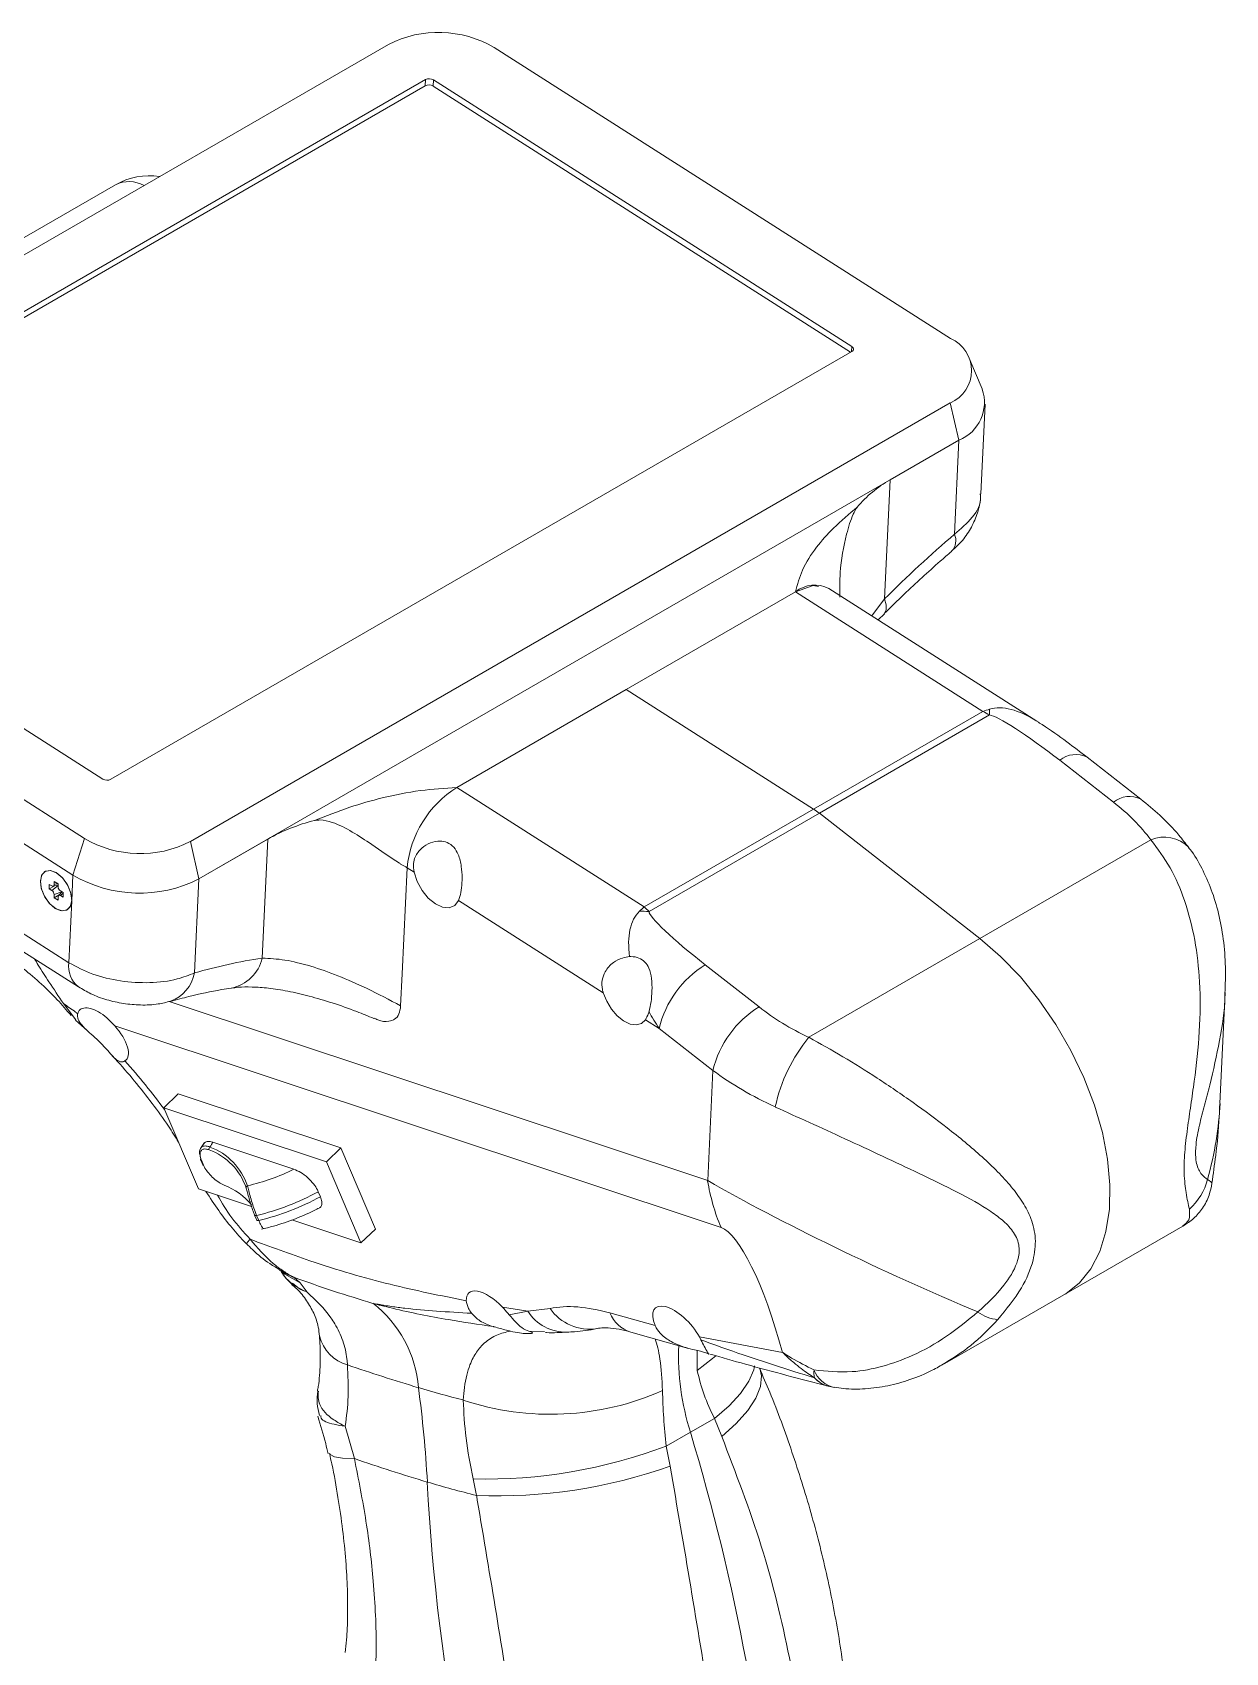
# Model space of a CAD drawing. Header units: millimetres. Extents: x 19 to 674, y 27 to 673.
# Drawn here: x 554.7 to 661.8, y 129 to 274.4 of the extents above; entities that cross this region are included whole.
import ezdxf

# ---------------------------------------------------------------- set-up
doc = ezdxf.new("R2010")
doc.units = ezdxf.units.MM

msp = doc.modelspace()

# ---------------------------------------------------------------- linework, layer by layer
at = {"color": 7, "linetype": 'Continuous', "lineweight": 15}
for p, q in [((586.64, 273.35), (518.4, 233.96)), ((637.1, 246.94), (596.14, 273.06)), ((589.98, 270.19), (523.44, 231.78)), ((523.53, 231.29), (589.95, 269.63)), ((589.95, 269.63), (589.98, 270.19)), ((590.68, 270.17), (590.66, 269.61)), ((590.66, 269.61), (628.13, 245.71)), ((628.25, 246.21), (590.68, 270.17)), ((547.56, 252.33), (562.15, 260.75)), ((561.71, 207.37), (628.25, 245.78)), ((639.95, 242.41), (638.85, 245.03)), ((568.86, 201.78), (637.09, 241.17)), ((637.09, 241.17), (637.86, 237.81)), ((639.83, 233.01), (640.21, 241.04)), ((569.63, 198.42), (637.86, 237.81)), ((631.68, 234.24), (637.86, 237.81)), ((637.86, 237.81), (637.47, 229.37)), ((631.68, 234.24), (631.18, 223.56)), ((523.44, 231.35), (561, 207.39)), ((518.4, 228.18), (559.35, 202.06)), ((517.37, 224.88), (558.32, 198.76)), ((607.98, 215.42), (623.19, 224.19)), ((640.02, 213.46), (623.19, 224.19)), ((644.85, 212.58), (626.19, 224.49)), ((630.61, 221.67), (631.19, 222.23)), ((592.78, 206.64), (607.98, 215.42)), ((624.81, 204.68), (607.98, 215.42)), ((517.85, 214.85), (558.8, 188.72)), ((624.81, 204.68), (640.02, 213.46)), ((640.62, 213.14), (625.33, 204.32)), ((651.74, 205.3), (646.91, 209.07)), ((654.2, 205.57), (649.37, 209.35)), ((609.61, 195.9), (592.78, 206.64)), ((535.22, 205.4), (557.96, 190.9)), ((624.81, 204.68), (609.61, 195.9)), ((610.04, 195.49), (625.33, 204.32)), ((639.74, 193.06), (625.33, 204.32)), ((559.35, 202.06), (558.32, 198.76)), ((568.86, 201.78), (569.63, 198.42)), ((569.63, 198.42), (575.82, 201.99)), ((575.82, 201.99), (575.32, 191.31)), ((639.74, 193.06), (655.09, 201.92)), ((588.32, 199.43), (587.87, 189.9)), ((588.32, 199.43), (588.94, 199.03)), ((556.41, 197.79), (556.17, 197.93)), ((556.17, 197.93), (556.17, 197.52)), ((556.54, 197.76), (556.98, 197.88)), ((556.98, 197.99), (556.63, 198.19)), ((556.63, 198.19), (556.63, 197.91)), ((556.98, 197.7), (556.98, 197.99)), ((558.32, 198.76), (558.22, 196.46)), ((569.63, 198.42), (569.23, 189.98)), ((556.62, 197.78), (556.17, 197.52)), ((556.17, 197.52), (556.41, 197.38)), ((556.63, 197.01), (556.63, 196.73)), ((557.08, 196.99), (556.63, 196.73)), ((556.63, 196.73), (556.98, 196.52)), ((556.98, 196.52), (556.98, 196.81)), ((557.34, 197.25), (557.02, 196.93)), ((557.44, 197.19), (557.19, 197.34)), ((557.19, 196.93), (557.44, 196.79)), ((557.44, 196.79), (557.44, 197.19)), ((558.22, 196.46), (557.96, 190.9)), ((592.93, 196.48), (605.93, 188.19)), ((639.74, 193.06), (624.39, 184.2)), ((619.92, 186.93), (615.09, 190.7)), ((587.87, 189.9), (587.74, 187.02)), ((661.3, 178.26), (661.77, 188.21)), ((557.46, 187.24), (558.57, 185.76)), ((558.68, 186.37), (558.75, 186.35)), ((558.56, 185.75), (559.61, 184.77)), ((562.07, 185.24), (616.51, 167.13)), ((609.71, 185.78), (610.94, 185)), ((610.94, 185), (615.77, 181.22)), ((615.31, 171.33), (615.77, 181.22)), ((566.47, 177.88), (567.76, 179.12)), ((582.36, 174.27), (567.76, 179.12)), ((581.07, 173.03), (566.47, 177.88)), ((566.47, 177.88), (569.58, 170.59)), ((570.13, 174.75), (569.77, 174.22)), ((570.89, 174.77), (578.16, 172.35)), ((569.78, 173.22), (569.98, 172.76)), ((569.85, 173.17), (570.04, 172.72)), ((581.07, 173.03), (582.36, 174.27)), ((585.47, 166.97), (582.36, 174.27)), ((584.17, 165.74), (581.07, 173.03)), ((569.58, 170.59), (574.35, 169)), ((580.54, 169.88), (580.34, 170.33)), ((574.63, 168.24), (574.82, 167.79)), ((574.81, 168.19), (575, 167.74)), ((577.97, 167.8), (584.17, 165.74)), ((584.17, 165.74), (585.47, 166.97)), ((647.29, 161.07), (657.98, 167.25)), ((578.72, 162.16), (578.14, 162.65)), ((579.34, 161.33), (578.72, 162.16)), ((636.59, 154.9), (647.29, 161.07)), ((599.16, 159.62), (596.87, 159.98)), ((599.16, 159.62), (597.49, 159.28)), ((601.16, 159.86), (599.16, 159.62)), ((610.59, 158.31), (606.52, 159.46)), ((608.4, 157.73), (613.57, 156.27)), ((622.02, 155.91), (614.56, 157.3)), ((614.7, 157.04), (614.56, 157.3)), ((624.9, 153.62), (624.89, 153.62)), ((626.13, 152.88), (626.14, 152.87)), ((613.75, 148.74), (615.91, 149.98)), ((616.57, 148.37), (615.91, 149.98)), ((583.59, 146.38), (582.77, 149.27)), ((613.75, 148.74), (611.59, 147.49)), ((611.93, 145.69), (611.59, 147.49)), ((594.24, 144.54), (594.55, 143.06))]:
    msp.add_line(p, q, dxfattribs=at)
at = {"color": 8, "linetype": 'Continuous', "lineweight": 15}
for p, q in [((628.23, 245.77), (628.25, 246.21)), ((630.04, 222.03), (631.18, 223.56)), ((556.93, 198.02), (556.63, 197.91)), ((556.98, 197.84), (556.41, 197.38)), ((557.31, 197.27), (556.63, 197.01)), ((557.44, 197.13), (557.19, 196.93)), ((615.31, 171.33), (566.95, 187.42)), ((599.26, 157.8), (600.64, 157.79)), ((614.36, 154.28), (614.36, 156.08))]:
    msp.add_line(p, q, dxfattribs=at)
at = {"color": 7, "linetype": 'Continuous', "lineweight": 15, "flags": 128}
for points in [[(623.19, 224.19), (624.79, 224.77), (625.25, 224.69)], [(555.39, 198.17), (555.5, 197.49), (555.8, 196.78), (556.26, 196.16), (556.8, 195.72), (557.34, 195.54), (557.8, 195.63), (558.11, 195.98), (558.22, 196.54), (558.11, 197.23), (557.8, 197.94), (557.34, 198.55), (556.8, 198.99), (556.26, 199.18), (555.8, 199.09), (555.5, 198.74), (555.39, 198.17)], [(558.22, 196.46), (558.08, 195.92), (557.75, 195.6), (557.27, 195.55), (556.73, 195.77), (556.19, 196.24), (555.75, 196.87), (555.47, 197.58), (555.39, 198.26), (555.53, 198.8), (555.86, 199.12), (556.33, 199.17), (556.88, 198.95), (557.41, 198.48), (557.85, 197.84), (558.14, 197.13), (558.22, 196.46)], [(592.93, 196.48), (592.59, 196.03), (592.1, 195.82), (591.51, 195.87), (590.86, 196.17), (590.22, 196.69), (589.66, 197.38), (589.22, 198.19), (588.94, 199.03)], [(647.29, 161.07), (647.45, 161.17), (648.68, 162.14), (649.71, 163.41), (650.51, 164.96), (651.06, 166.75), (651.37, 168.76), (651.42, 170.94), (651.21, 173.25), (650.74, 175.66), (650.03, 178.12), (649.09, 180.59), (647.92, 183.02), (646.57, 185.36), (645.05, 187.57), (643.38, 189.62), (641.6, 191.46), (639.74, 193.06)], [(647.29, 161.07), (647.45, 161.17), (648.68, 162.14), (649.71, 163.41), (650.51, 164.96), (651.06, 166.75), (651.37, 168.76), (651.42, 170.94), (651.21, 173.25), (650.74, 175.66), (650.03, 178.12), (649.09, 180.59), (647.92, 183.02), (646.57, 185.36), (645.05, 187.57), (643.38, 189.62), (641.6, 191.46), (639.74, 193.06)], [(609.71, 185.78), (609.36, 185.45), (608.89, 185.32), (608.34, 185.39), (607.76, 185.67), (607.19, 186.13), (606.67, 186.74), (606.24, 187.44), (605.93, 188.19)], [(574.63, 168.24), (574.63, 168.24), (574.62, 168.26)], [(575, 167.74), (574.96, 167.74), (574.93, 167.74), (574.9, 167.74), (574.87, 167.74), (574.85, 167.76), (574.83, 167.77), (574.82, 167.79)]]:
    msp.add_lwpolyline(points, dxfattribs=at)
at = {"color": 8, "linetype": 'Continuous', "lineweight": 15, "flags": 128}
for points in [[(631.18, 223.56), (631.32, 223.02), (631.33, 222.59), (631.19, 222.28), (631.17, 222.26)], [(574.81, 168.19), (574.77, 168.19), (574.74, 168.19), (574.71, 168.19), (574.68, 168.2), (574.66, 168.21), (574.64, 168.22), (574.63, 168.24)], [(576.87, 163.33), (577.34, 162.93), (578.72, 162.16)], [(614.36, 154.28), (615.75, 155.35), (616.03, 155.61)], [(615.91, 149.98), (617.22, 151.11), (618.26, 152.23), (619.01, 153.32), (619.44, 154.33), (619.52, 154.69)], [(616.57, 148.37), (617.87, 149.52), (618.91, 150.68), (619.64, 151.79), (620.06, 152.84), (620.15, 153.8), (619.98, 154.49)], [(581.36, 146.84), (581.41, 146.73), (581.79, 146.52), (582.52, 146.4), (583.59, 146.38)]]:
    msp.add_lwpolyline(points, dxfattribs=at)
at = {"color": 7, "linetype": 'Continuous', "lineweight": 15}
for centre, radius, start, end in [((591.13, 264.53), 9.9, 59.5768, 117.0045), ((590.28, 268.98), 0.736, 59.5771, 117.0041), ((590.31, 269.53), 0.736, 59.5767, 117.0043), ((565.15, 255.55), 6, 81.0691, 119.9973), ((628.16, 245.99), 0.234, 293.1776, 66.693), ((635.86, 244.06), 3.14, 293.1763, 66.6944), ((636.48, 241.21), 3.67, 292.0992, 18.9483), ((636.74, 225.15), 10.41, 119.117, 140.3199), ((719.61, 134.16), 125.75, 130.7826, 134.6863), ((624.92, 222.01), 2.79, 62.8181, 128.3717), ((625.64, 213.42), 14.98, 358.935, 0.9358), ((561.37, 208.02), 0.736, 239.5776, 297.0035), ((597.94, 198.46), 9.67, 122.2271, 174.2638), ((597.94, 198.46), 9.67, 122.2312, 174.2597), ((621.24, 199.09), 6.63, 51.9428, 57.3951), ((584.05, 187.41), 16.75, 104.0148, 119.4333), ((564.36, 210.59), 9.9, 239.5768, 297.0045), ((556.5, 197.89), 0.131, 230.7967, 9.2153), ((564.28, 208.91), 11.77, 239.5768, 297.0045), ((556.17, 196.99), 0.461, 2.6054, 57.3946), ((557.44, 197.73), 0.461, 182.605, 237.3946), ((557.11, 196.83), 0.131, 50.7965, 189.2142), ((609.41, 188.77), 6.75, 84.6334, 91.9477), ((582.58, 143.53), 48.33, 98.6479, 106.0343), ((619.89, 182.85), 9.2, 121.433, 166.5289), ((624.72, 179.08), 9.2, 121.4329, 166.5293), ((635.67, 174.89), 14.62, 140.4488, 167.9303), ((579.19, 169.07), 10.07, 145.5173, 148.3241), ((569.87, 173.25), 0.095, 140.8185, 198.5553), ((570.78, 174.17), 0.251, 130.4734, 198.4355), ((568.65, 168.93), 5.5, 18.285, 69.7994), ((568.69, 169.12), 5.57, 18.285, 69.7995), ((570.06, 172.8), 0.0886, 206.3749, 259.3162), ((569.29, 190.76), 20.44, 283.2933, 295.7238), ((569.58, 165.16), 6.22, 39.8734, 68.1613), ((574.03, 170.7), 0.176, 105.032, 196.9629), ((569, 191.47), 23.99, 284.0187, 298.2337), ((633.46, 174.24), 18.39, 189.1211, 202.753), ((655.23, 172.65), 5.1, 310.6173, 346.266), ((569.19, 191.02), 23.99, 284.0187, 298.2335), ((578.76, 151.92), 10.61, 4.4573, 52.3069), ((641.76, 162.57), 3.75, 234.1367, 263.6757), ((635.6, 155.64), 22.91, 177.7936, 197.5266), ((638.61, 316.83), 171.33, 251.0477, 253.2861), ((627.05, 154.12), 2.21, 174.315, 193.2588), ((627.41, 157.7), 5, 255.316, 261.5494), ((615.57, 240.17), 91.28, 253.295, 255.9145), ((473.99, 137.59), 116.34, 3.2895, 7.4823), ((601.21, 175.11), 24.76, 251.5118, 293.9294), ((430.65, 93.33), 191.3, 4.1538, 16.8376), ((595.31, 190.69), 46.16, 268.672, 290.6545), ((639.57, 308.92), 171.92, 250.9949, 253.287), ((596.44, 189.36), 46.33, 267.6593, 289.5298), ((773.57, 153.68), 183.68, 182.9368, 199.0891), ((616.77, 233.05), 92.69, 253.2999, 256.1285)]:
    msp.add_arc(centre, radius, start, end, dxfattribs=at)
at = {"color": 8, "linetype": 'Continuous', "lineweight": 15}
for centre, radius, start, end in [((563.36, 258.28), 2.75, 60.916, 116.1438), ((636.11, 228.82), 1.47, 318.1686, 22.1043), ((648.35, 207.32), 2.27, 63.2522, 129.4653), ((653.18, 203.55), 2.27, 63.2967, 129.4576), ((656.3, 199.14), 3.04, 43.8777, 113.4634), ((560.26, 190.55), 2.33, 171.2743, 231.3974), ((571.8, 192.16), 3.62, 281.6394, 346.4111), ((565.96, 190.56), 3.32, 289.5692, 350.0286), ((569.86, 173.25), 0.0886, 206.3757, 259.3153), ((575.5, 164.69), 1.88, 132.8473, 148.9988), ((602.57, 161.72), 4, 211.6113, 271.6777), ((604.69, 162.28), 4.29, 214.3695, 279.1424), ((609.31, 160.61), 3.02, 202.5363, 252.4482), ((583.85, 158.15), 3.47, 192.7576, 255.2106), ((627.24, 155.25), 2.56, 200.8155, 257.2487), ((626.82, 155.4), 2.62, 222.7622, 254.8538), ((626.83, 155.4), 2.63, 222.7958, 254.9353)]:
    msp.add_arc(centre, radius, start, end, dxfattribs=at)
for centre, major_axis, ratio, start_param, end_param in [((645.59, 205), (-5.68, 8.34), 0.484567, 5.436975, 6.124967), ((554.24, 174.88), (-17.28, 18.75), 0.443465, 4.464214, 4.687637), ((635.79, 167.83), (20.11, 24.79), 0.635249, 5.318126, 5.571673)]:
    msp.add_ellipse(centre, major_axis=major_axis, ratio=ratio, start_param=start_param, end_param=end_param, dxfattribs=at)
at = {"color": 7, "linetype": 'Continuous', "lineweight": 15}
for centre, major_axis, ratio, start_param, end_param in [((639.8, 208.69), (4.06, 4.48), 0.631734, 0.795116, 0.917289), ((639.8, 208.69), (-3.91, 4.62), 0.656483, 5.20559, 5.327764), ((646.2, 208.66), (5.74, -4.44), 0.104219, 1.52814, 2.976763), ((637.6, 197.14), (19.79, -3.49), 0.667701, 0.616247, 0.898818), ((615.18, 187.44), (-5.68, 8.34), 0.484567, 0.086128, 0.779527), ((609.39, 191.14), (2.58, 5.46), 0.444466, 0.754039, 0.876212), ((609.39, 191.14), (-2.31, 5.58), 0.479917, 5.386554, 5.508728), ((615.8, 191.11), (5.74, -4.44), 0.104219, 3.22111, 4.669733), ((554.24, 174.88), (-17.28, 18.75), 0.443465, 4.924353, 4.927221), ((561, 184.4), (-2.07, 2.25), 0.443465, 0.253979, 0.272637), ((615.18, 187.44), (-5.68, 8.34), 0.484567, 1.358068, 1.534751), ((634.06, 195.09), (19.79, -3.49), 0.667701, 4.040411, 4.322982), ((561, 184.4), (-2.07, 2.25), 0.443465, 3.056167, 4.677682), ((633.45, 191.43), (24.8, -3.66), 0.656654, 4.020236, 4.302808), ((632.25, 165.79), (24.48, -11.33), 0.102586, 3.996365, 5.062893), ((619.31, 153.42), (-3.28, 13.74), 0.229258, 4.839485, 6.141905), ((595.93, 159), (-2.07, 2.25), 0.443465, 4.739048, 6.779836), ((615.67, 139.76), (-17.28, 18.75), 0.443465, 5.658606, 6.019933), ((612.66, 157.64), (-2.07, 2.25), 0.443465, 4.184486, 7.187987)]:
    msp.add_ellipse(centre, major_axis=major_axis, ratio=ratio, start_param=start_param, end_param=end_param, dxfattribs=at)
for points, knots in [([(637.2, 227.85), (637.54, 228.16), (638.23, 228.8), (639.02, 229.98), (639.56, 231.28), (639.82, 232.31), (639.81, 232.88), (639.8, 233)], [0, 0, 0, 0, 0.2298607, 0.4721484, 0.7093739, 0.9410768, 1, 1, 1, 1]), ([(623.19, 224.19), (623.36, 224.85), (623.74, 226.24), (624.96, 228.15), (626.64, 230.04), (628, 231.18), (628.73, 231.8)], [0, 0, 0, 0, 0.235793, 0.494642, 0.728222, 1, 1, 1, 1]), ([(628.73, 231.8), (628.73, 231.79), (628.7, 231.75), (628.57, 231.57), (628.2, 230.85), (627.61, 228.91), (627.14, 226.34), (627.17, 224.45), (627.17, 223.72)], [0, 0, 0, 0, 0.00472, 0.023624, 0.099895, 0.330079, 0.739446, 1, 1, 1, 1]), ([(631.16, 222.25), (631.75, 222.83), (633.41, 224.45), (635.43, 226.29), (636.86, 227.54), (637.2, 227.83)], [0, 0, 0, 0, 0.296467, 0.831726, 1, 1, 1, 1]), ([(649.37, 209.35), (648.77, 209.81), (647.46, 210.81), (645.97, 211.88), (645.03, 212.46), (644.88, 212.56)], [0, 0, 0, 0, 0.418078, 0.906026, 1, 1, 1, 1]), ([(592.78, 206.64), (591.69, 206.56), (589.39, 206.41), (586.17, 205.76), (582.99, 204.84), (581.04, 204.07), (579.99, 203.66)], [0, 0, 0, 0, 0.235793, 0.494642, 0.728222, 1, 1, 1, 1]), ([(658.49, 201.24), (658.2, 201.61), (657.42, 202.62), (656.01, 204.09), (654.78, 205.1), (654.2, 205.57)], [0, 0, 0, 0, 0.235671, 0.644223, 1, 1, 1, 1]), ([(588.32, 199.43), (588.24, 199.47), (588.08, 199.55), (587.85, 199.69), (586.82, 200.32), (585.34, 201.38), (583.41, 202.67), (581.89, 203.45), (580.76, 203.74), (580.21, 203.7), (580.04, 203.67), (580, 203.66), (579.99, 203.66)], [0, 0, 0, 0, 0.025432, 0.050851, 0.077132, 0.378392, 0.601674, 0.824142, 0.947977, 0.987661, 0.997533, 1, 1, 1, 1]), ([(592.93, 196.48), (592.98, 196.6), (593.1, 196.91), (593.22, 197.61), (593.27, 198.55), (593.21, 199.59), (592.98, 200.55), (592.54, 201.3), (591.96, 201.72), (591.21, 201.86), (590.39, 201.7), (589.57, 201.21), (589.06, 200.53), (588.84, 199.76), (588.9, 199.29), (588.94, 199.03)], [0, 0, 0, 0, 0.04506, 0.122561, 0.199973, 0.285368, 0.382288, 0.455054, 0.528282, 0.592291, 0.679994, 0.769251, 0.868839, 0.927649, 1, 1, 1, 1]), ([(658.55, 168.78), (658.45, 169.21), (658.28, 169.98), (658.05, 171.78), (658.11, 173.81), (658.36, 175.94), (658.68, 178.1), (659.11, 181.01), (659.51, 184.73), (659.56, 189.01), (659.11, 192.97), (658.22, 196.43), (656.91, 199.51), (655.7, 201.12), (655.09, 201.92)], [0, 0, 0, 0, 0.097464, 0.174082, 0.234426, 0.293908, 0.347868, 0.401927, 0.513418, 0.624972, 0.72262, 0.820179, 0.910131, 1, 1, 1, 1]), ([(661.75, 188.17), (661.78, 188.95), (661.83, 190.58), (661.64, 192.98), (661.22, 195.31), (660.57, 197.45), (659.7, 199.35), (659, 200.62), (658.52, 201.18), (658.48, 201.23)], [0, 0, 0, 0, 0.16367, 0.344181, 0.514551, 0.677675, 0.834659, 0.982855, 1, 1, 1, 1]), ([(551.26, 192.15), (551.53, 191.99), (552.32, 191.51), (553.67, 190.55), (555.3, 189.18), (556.81, 187.72), (557.74, 186.64), (558.15, 186.16)], [0, 0, 0, 0, 0.119683, 0.349267, 0.580678, 0.814132, 1, 1, 1, 1]), ([(554.85, 191.24), (554.97, 191.06), (555.41, 190.37), (556.27, 189.01), (557.02, 187.88), (557.46, 187.24)], [0, 0, 0, 0, 0.137026, 0.506775, 1, 1, 1, 1]), ([(557.96, 190.9), (558.64, 190.53), (560, 189.8), (562.59, 189.19), (565.24, 189.03), (567.56, 189.32), (568.73, 189.78), (569.23, 189.98)], [0, 0, 0, 0, 0.210022, 0.419029, 0.628425, 0.840913, 1, 1, 1, 1]), ([(575.32, 191.31), (575.98, 191.28), (577.32, 191.2), (579.63, 190.63), (582.1, 189.76), (584.8, 188.57), (586.73, 187.56), (587.74, 187.02)], [0, 0, 0, 0, 0.191881, 0.38906, 0.582406, 0.780304, 1, 1, 1, 1]), ([(608.31, 191.44), (608.08, 191.41), (607.56, 191.34), (606.75, 190.91), (606.1, 190.21), (605.79, 189.34), (605.8, 188.67), (605.9, 188.29), (605.93, 188.19)], [0, 0, 0, 0, 0.1464678, 0.3457138, 0.5856276, 0.7611565, 0.9385203, 1, 1, 1, 1]), ([(610.04, 186.52), (610.1, 186.8), (610.24, 187.37), (610.32, 188.42), (610.3, 189.46), (610.1, 190.35), (609.7, 190.99), (609.13, 191.37), (608.63, 191.45), (608.34, 191.44), (608.31, 191.44)], [0, 0, 0, 0, 0.149272, 0.297796, 0.466796, 0.62509, 0.738117, 0.851714, 0.980037, 1, 1, 1, 1]), ([(558.82, 188.73), (559.18, 188.52), (559.97, 188.04), (561.34, 187.55), (562.86, 187.2), (564.42, 187.07), (565.84, 187.12), (566.71, 187.35), (567.07, 187.44)], [0, 0, 0, 0, 0.148476, 0.324317, 0.499264, 0.676289, 0.86583, 1, 1, 1, 1]), ([(567.07, 187.42), (567.63, 187.57), (569.19, 188), (571, 188.38), (572.24, 188.57), (572.53, 188.62)], [0, 0, 0, 0, 0.296647, 0.836479, 1, 1, 1, 1]), ([(572.56, 188.61), (572.75, 188.64), (573.25, 188.72), (574.39, 188.73), (575.88, 188.63), (577.6, 188.36), (579.53, 187.91), (581.61, 187.3), (583.56, 186.62), (584.82, 186.1), (585.33, 185.88)], [0, 0, 0, 0, 0.076654, 0.201508, 0.330842, 0.467469, 0.60828, 0.751896, 0.898902, 1, 1, 1, 1]), ([(558.68, 186.37), (558.67, 186.37), (558.63, 186.41), (558.22, 186.7), (557.82, 186.98), (557.46, 187.24)], [0, 0, 0, 0, 0.02536, 0.108258, 1, 1, 1, 1]), ([(558.74, 186.32), (558.73, 186.15), (558.72, 185.81), (559.13, 185.24), (559.73, 184.67), (560.41, 184.08), (560.99, 183.52), (561.49, 182.95), (561.93, 182.43), (562.37, 182.04), (562.72, 181.95), (562.93, 182.05), (562.98, 182.08)], [0, 0, 0, 0, 0.110711, 0.220642, 0.35229, 0.457339, 0.539196, 0.621251, 0.723131, 0.827417, 0.951281, 1, 1, 1, 1]), ([(562.07, 185.24), (561.84, 185.48), (561.37, 185.97), (560.61, 186.52), (559.88, 186.83), (559.27, 186.87), (558.89, 186.67), (558.79, 186.44), (558.75, 186.35)], [0, 0, 0, 0, 0.179167, 0.35842, 0.535927, 0.712793, 0.889761, 1, 1, 1, 1]), ([(587.74, 187.02), (587.7, 186.76), (587.64, 186.25), (587.24, 185.78), (586.59, 185.58), (585.93, 185.63), (585.46, 185.87), (585.35, 185.93)], [0, 0, 0, 0, 0.204712, 0.410414, 0.599117, 0.903843, 1, 1, 1, 1]), ([(609.71, 185.78), (609.81, 185.95), (609.93, 186.17), (610.02, 186.46), (610.04, 186.52)], [0, 0, 0, 0, 0.820855, 1, 1, 1, 1]), ([(641.35, 158.85), (642.11, 159.78), (643.47, 161.43), (644.59, 164), (644.82, 166.15), (644.41, 167.89), (643.62, 169.41), (642.23, 171.26), (640.02, 173.48), (636.98, 175.97), (633.78, 178.35), (630.62, 180.5), (627.44, 182.5), (625.41, 183.63), (624.39, 184.2)], [0, 0, 0, 0, 0.097464, 0.174082, 0.234426, 0.293908, 0.347868, 0.401927, 0.513418, 0.624972, 0.72262, 0.820179, 0.910131, 1, 1, 1, 1]), ([(561.83, 182.54), (561.92, 182.45), (562.62, 181.73), (563.85, 180.29), (565.45, 178.27), (566.78, 176.42), (567.5, 175.26), (567.79, 174.78)], [0, 0, 0, 0, 0.039082, 0.29733, 0.556918, 0.817154, 1, 1, 1, 1]), ([(621.37, 177.94), (622.39, 177.48), (624.44, 176.55), (627.71, 175.05), (631.03, 173.52), (634.44, 171.91), (637.77, 170.32), (640.26, 168.92), (641.9, 167.71), (642.84, 166.71), (643.35, 165.53), (643.25, 164.51), (642.86, 163.32), (641.81, 161.61), (640.39, 160.3), (639.57, 159.54)], [0, 0, 0, 0, 0.095724, 0.191536, 0.295696, 0.399942, 0.515763, 0.631458, 0.682902, 0.734131, 0.785371, 0.8276, 0.835964, 0.904514, 1, 1, 1, 1]), ([(660.57, 171.1), (660.69, 171.92), (660.98, 173.88), (661.21, 176.27), (661.27, 177.83), (661.28, 178.21)], [0, 0, 0, 0, 0.356115, 0.842505, 1, 1, 1, 1]), ([(570.08, 174.64), (570.12, 174.69), (570.22, 174.83), (570.51, 174.87), (570.78, 174.8), (570.89, 174.77)], [0, 0, 0, 0, 0.2645538, 0.684711, 1, 1, 1, 1]), ([(569.8, 173.31), (569.75, 173.47), (569.64, 173.79), (569.7, 174.17), (569.91, 174.41), (570.24, 174.47), (570.5, 174.39), (570.62, 174.36)], [0, 0, 0, 0, 0.206236, 0.412256, 0.618687, 0.828229, 1, 1, 1, 1]), ([(570.54, 174.09), (570.44, 174.12), (570.21, 174.2), (569.93, 174.15), (569.75, 173.94), (569.7, 173.6), (569.8, 173.31), (569.85, 173.17)], [0, 0, 0, 0, 0.171841, 0.38096, 0.587053, 0.793213, 1, 1, 1, 1]), ([(570.04, 172.72), (570.08, 172.63), (570.19, 172.39), (570.5, 171.98), (570.94, 171.53), (571.44, 171.15), (571.74, 171), (571.89, 170.93)], [0, 0, 0, 0, 0.119486, 0.329126, 0.545951, 0.77356, 1, 1, 1, 1]), ([(578.16, 172.35), (578.36, 172.27), (578.76, 172.1), (579.39, 171.62), (579.92, 171.06), (580.22, 170.62), (580.32, 170.39), (580.34, 170.33)], [0, 0, 0, 0, 0.250134, 0.501068, 0.729441, 0.933345, 1, 1, 1, 1]), ([(570.26, 170.36), (570.63, 169.79), (571.34, 168.67), (572.56, 167.12), (573.41, 166.12), (573.87, 165.68), (573.89, 165.66)], [0, 0, 0, 0, 0.354541, 0.684572, 0.984976, 1, 1, 1, 1]), ([(574.62, 168.26), (574.58, 168.37), (574.47, 168.63), (574.3, 169.13), (574.13, 169.72), (573.98, 170.27), (573.9, 170.52), (573.87, 170.65)], [0, 0, 0, 0, 0.140266, 0.3536737, 0.5676445, 0.784225, 1, 1, 1, 1]), ([(573.99, 170.87), (574.02, 170.73), (574.1, 170.43), (574.26, 169.82), (574.45, 169.17), (574.64, 168.6), (574.76, 168.31), (574.81, 168.19)], [0, 0, 0, 0, 0.2167211, 0.4340427, 0.6479774, 0.860538, 1, 1, 1, 1]), ([(657.98, 167.25), (658.31, 167.47), (658.97, 167.9), (659.78, 168.86), (660.36, 169.95), (660.51, 170.73), (660.58, 171.09)], [0, 0, 0, 0, 0.248294, 0.501042, 0.769742, 1, 1, 1, 1]), ([(575.24, 166.96), (575.6, 167.05), (576.62, 167.31), (578.3, 167.88), (579.66, 168.48), (580.34, 168.84), (580.41, 168.87)], [0, 0, 0, 0, 0.2018394, 0.5799655, 0.9579863, 1, 1, 1, 1]), ([(580.54, 169.88), (580.59, 169.73), (580.7, 169.42), (580.64, 169.09), (580.54, 168.9), (580.42, 168.88), (580.41, 168.88)], [0, 0, 0, 0, 0.320733, 0.641083, 0.971877, 1, 1, 1, 1]), ([(575, 167.74), (575.07, 167.59), (575.21, 167.28), (575.38, 167.04), (575.44, 167.04), (575.46, 167.03)], [0, 0, 0, 0, 0.356946, 0.7138462, 1, 1, 1, 1]), ([(593.63, 160.54), (591.37, 161), (586.83, 161.9), (580.32, 163.81), (576.02, 165.4), (574.22, 166.07)], [0, 0, 0, 0, 0.3660148, 0.7339316, 1, 1, 1, 1]), ([(578.14, 162.65), (578.14, 162.65), (578.13, 162.66), (578.12, 162.66), (578.11, 162.67), (578.07, 162.69), (578, 162.73), (577.87, 162.8), (577.59, 162.96), (577.05, 163.31), (575.78, 164.23), (574.88, 165.3), (574.22, 166.07)], [0, 0, 0, 0, 0.0034687, 0.0040012, 0.0064625, 0.01294, 0.0259079, 0.0518643, 0.103864, 0.2086695, 0.4267798, 1, 1, 1, 1]), ([(573.9, 165.67), (574.07, 165.49), (574.72, 164.83), (575.73, 164.01), (576.64, 163.48), (576.96, 163.29)], [0, 0, 0, 0, 0.192948, 0.711593, 1, 1, 1, 1]), ([(576.89, 163.3), (576.89, 163.31), (576.88, 163.33), (576.93, 163.25), (576.93, 163.24)], [0, 0, 0, 0, 0.859849, 1, 1, 1, 1]), ([(576.97, 163.26), (577.08, 163.08), (577.34, 162.62), (577.75, 162.27), (577.99, 162.07)], [0, 0, 0, 0, 0.406469, 1, 1, 1, 1]), ([(577.95, 162.01), (578.11, 161.88), (578.64, 161.44), (579.34, 160.54), (579.97, 159.43), (580.36, 158.35), (580.42, 157.64), (580.44, 157.37)], [0, 0, 0, 0, 0.098426, 0.340763, 0.585645, 0.841009, 1, 1, 1, 1]), ([(578.14, 162.65), (579.33, 162.23), (581.7, 161.39), (584.07, 160.67), (585.24, 160.31)], [0, 0, 0, 0, 0.503866, 1, 1, 1, 1]), ([(582.96, 154.79), (582.95, 154.97), (582.9, 155.69), (582.59, 156.96), (582.02, 158.18), (581.04, 159.71), (580.11, 160.6), (579.34, 161.33)], [0, 0, 0, 0, 0.072783, 0.296332, 0.52004, 0.602504, 1, 1, 1, 1]), ([(594.1, 159.42), (593.05, 159.48), (591.01, 159.6), (588.65, 159.8), (587.11, 160), (586.37, 160.11), (586.01, 160.17), (585.69, 160.23), (585.47, 160.27), (585.26, 160.31), (585.24, 160.31)], [0, 0, 0, 0, 0.346506, 0.665483, 0.80223, 0.877865, 0.923053, 0.927474, 0.993745, 1, 1, 1, 1]), ([(585.24, 160.31), (585.27, 160.3), (585.51, 160.24), (586.09, 160.09), (588.32, 159.54), (591.65, 158.88), (594.72, 158.42), (596.07, 158.22)], [0, 0, 0, 0, 0.005927, 0.070132, 0.165796, 0.634327, 1, 1, 1, 1]), ([(593.63, 160.54), (593.67, 160.32), (593.74, 159.95), (594, 159.57), (594.1, 159.42)], [0, 0, 0, 0, 0.6232874, 1, 1, 1, 1]), ([(594.1, 159.42), (594.34, 159.18), (594.85, 158.64), (595.64, 158.37), (596.07, 158.22)], [0, 0, 0, 0, 0.45105, 1, 1, 1, 1]), ([(597.49, 159.28), (597.33, 159.47), (597.13, 159.7), (596.92, 159.93), (596.87, 159.98)], [0, 0, 0, 0, 0.793442, 1, 1, 1, 1]), ([(599.26, 157.8), (599.05, 157.88), (598.69, 158.02), (598.09, 158.58), (597.68, 159.06), (597.49, 159.28)], [0, 0, 0, 0, 0.422181, 0.739538, 1, 1, 1, 1]), ([(639.57, 159.54), (638.64, 158.78), (636.77, 157.24), (633.87, 155.63), (631.01, 154.59), (628, 154.01), (625.98, 154.22), (624.85, 154.34)], [0, 0, 0, 0, 0.205494, 0.416894, 0.59208, 0.771974, 1, 1, 1, 1]), ([(580.44, 157.37), (580.45, 157.26), (580.53, 156.39), (580.53, 154.86), (580.44, 153.33), (580.29, 152.58), (580.27, 152.45)], [0, 0, 0, 0, 0.064295, 0.483114, 0.905359, 1, 1, 1, 1]), ([(597.59, 157.81), (597.18, 157.72), (596.36, 157.54), (595.35, 156.89), (594.54, 156), (593.9, 154.77), (593.49, 153.28), (593.39, 152.02), (593.36, 151.63)], [0, 0, 0, 0, 0.211104, 0.422009, 0.577065, 0.73177, 0.918623, 1, 1, 1, 1]), ([(596.07, 158.22), (596.1, 158.22), (596.48, 158.11), (597, 157.97), (597.47, 157.84), (597.59, 157.81)], [0, 0, 0, 0, 0.064729, 0.774455, 1, 1, 1, 1]), ([(597.59, 157.81), (597.87, 157.75), (598.38, 157.64), (599.01, 157.59), (599.41, 157.59), (599.61, 157.64), (599.58, 157.71), (599.38, 157.77), (599.26, 157.8)], [0, 0, 0, 0, 0.19379, 0.34994, 0.479088, 0.608335, 0.780112, 1, 1, 1, 1]), ([(600.74, 157.69), (600.77, 157.69), (601.46, 157.65), (602.09, 157.69), (602.69, 157.73)], [0, 0, 0, 0, 0.043544, 1, 1, 1, 1]), ([(602.68, 157.73), (602.91, 157.74), (603.8, 157.79), (604.68, 157.88), (605.37, 158.05), (605.38, 158.05)], [0, 0, 0, 0, 0.250407, 0.995234, 1, 1, 1, 1]), ([(605.38, 158.05), (605.46, 158.07), (605.7, 158.11), (606.32, 158.12), (607.26, 158.02), (608.04, 157.83), (608.4, 157.73)], [0, 0, 0, 0, 0.161803, 0.457239, 0.744949, 1, 1, 1, 1]), ([(610.59, 158.31), (610.62, 158.24), (610.76, 157.94), (611.23, 157.38), (612.15, 156.76), (613.19, 156.37), (614.06, 156.14), (614.65, 156.01), (615.04, 155.9), (615.31, 155.8), (615.38, 155.76), (615.4, 155.76), (615.4, 155.76)], [0, 0, 0, 0, 0.0377608, 0.1683419, 0.3420998, 0.5187225, 0.6351145, 0.7186624, 0.7885644, 0.8583037, 0.9793314, 1, 1, 1, 1]), ([(624.89, 153.62), (622.44, 154.39), (619.02, 155.46), (615.65, 156.69), (614.7, 157.04)], [0, 0, 0, 0, 0.7159772, 1, 1, 1, 1]), ([(615.4, 155.76), (615.37, 155.8), (615.33, 155.87), (615.04, 156.36), (614.8, 156.84), (614.7, 157.04)], [0, 0, 0, 0, 0.421302, 0.749818, 1, 1, 1, 1]), ([(615.49, 155.76), (616.56, 155.45), (620.06, 154.45), (623.64, 153.52), (626.14, 152.87)], [0, 0, 0, 0, 0.305312, 1, 1, 1, 1]), ([(624.85, 154.34), (624.17, 154.68), (623.28, 155.12), (622.4, 155.66), (622.14, 155.83), (622.05, 155.89), (622.03, 155.91), (622.02, 155.91)], [0, 0, 0, 0, 0.696879, 0.905378, 0.970494, 0.991685, 1, 1, 1, 1]), ([(622.02, 155.91), (622.03, 155.91), (622.03, 155.9), (622.05, 155.88), (622.07, 155.86), (622.11, 155.82), (622.17, 155.77), (622.26, 155.68), (622.42, 155.53), (622.68, 155.29), (623.11, 154.92), (623.85, 154.32), (624.5, 153.89), (624.9, 153.62)], [0, 0, 0, 0, 0.007082, 0.009556, 0.019551, 0.031883, 0.051999, 0.08482, 0.138386, 0.225904, 0.369212, 0.605254, 1, 1, 1, 1]), ([(582.77, 149.27), (582.88, 150.15), (583.1, 151.94), (583.01, 153.84), (582.96, 154.79)], [0, 0, 0, 0, 0.49667, 1, 1, 1, 1]), ([(615.91, 149.98), (615.57, 150.69), (614.9, 152.12), (614.54, 153.55), (614.36, 154.28)], [0, 0, 0, 0, 0.495308, 1, 1, 1, 1]), ([(628.38, 113.31), (628.39, 113.55), (628.46, 115.63), (628.29, 119.55), (627.86, 125.07), (627.09, 130.58), (626.01, 136.08), (624.62, 141.55), (622.91, 146.98), (621.35, 151.29), (620.26, 153.76), (619.95, 154.48)], [0, 0, 0, 0, 0.017251, 0.149037, 0.280966, 0.413141, 0.545652, 0.678579, 0.811994, 0.945843, 1, 1, 1, 1]), ([(626.69, 152.79), (626.95, 152.75), (627.86, 152.58), (629.48, 152.61), (631.49, 152.86), (633.51, 153.44), (635.22, 154.12), (636.22, 154.72), (636.59, 154.94)], [0, 0, 0, 0, 0.078438, 0.27186, 0.470178, 0.669135, 0.87791, 1, 1, 1, 1]), ([(580.29, 152.45), (580.25, 152.08), (580.17, 151.32), (580.36, 150.59), (580.46, 150.23)], [0, 0, 0, 0, 0.499722, 1, 1, 1, 1]), ([(593.36, 151.63), (593.41, 150.5), (593.53, 148.21), (594, 145.78), (594.24, 144.54)], [0, 0, 0, 0, 0.492747, 1, 1, 1, 1]), ([(611.59, 147.49), (611.5, 148.34), (611.32, 150.05), (611.27, 151.67), (611.25, 152.48)], [0, 0, 0, 0, 0.495308, 1, 1, 1, 1]), ([(580.29, 150.17), (580.55, 149.36), (580.91, 148.24), (581.15, 147.11), (581.22, 146.8)], [0, 0, 0, 0, 0.724739, 1, 1, 1, 1]), ([(624.56, 108.98), (624.48, 112.23), (624.31, 118.73), (622.76, 128.62), (620.33, 138.55), (617.82, 145.1), (616.57, 148.37)], [0, 0, 0, 0, 0.24573, 0.491461, 0.745729, 1, 1, 1, 1]), ([(581.35, 146.83), (581.42, 146.52), (581.72, 145.2), (582.13, 142.89), (582.55, 139.98), (582.83, 137.21), (582.98, 134.62), (582.99, 132.24), (582.92, 130.34), (582.8, 129.33), (582.76, 128.96)], [0, 0, 0, 0, 0.046249, 0.196978, 0.346219, 0.493828, 0.637079, 0.77824, 0.917485, 1, 1, 1, 1]), ([(585.27, 123.98), (585.4, 125.72), (585.66, 129.27), (585.37, 135), (584.7, 140.75), (583.96, 144.49), (583.59, 146.38)], [0, 0, 0, 0, 0.264978, 0.537605, 0.766463, 1, 1, 1, 1]), ([(618.34, 105.38), (617.9, 108.43), (617.03, 114.53), (615.5, 124.42), (613.81, 134.79), (612.56, 142.05), (611.93, 145.69)], [0, 0, 0, 0, 0.24573, 0.491461, 0.745729, 1, 1, 1, 1]), ([(594.55, 143.06), (594.57, 142.92), (595.18, 139.33), (596.35, 132.35), (597.97, 122.28), (599.47, 112.48), (600.34, 106.33), (600.78, 103.26)], [0, 0, 0, 0, 0.00966, 0.252525, 0.495388, 0.747695, 1, 1, 1, 1])]:
    msp.add_open_spline(points, degree=3, knots=knots, dxfattribs=at)
at = {"color": 8, "linetype": 'Continuous', "lineweight": 15}
for points, knots in [([(637.47, 229.37), (638.04, 229.86), (639.19, 230.84), (639.89, 232.18), (639.78, 232.89), (639.76, 233.01)], [0, 0, 0, 0, 0.4557271, 0.9152937, 1, 1, 1, 1]), ([(661.75, 188.17), (661.75, 188.06), (661.76, 186.68), (661.29, 183.91), (660.59, 180.65), (659.9, 178.1), (659.44, 176.3), (659.11, 174.63), (659.09, 173.66), (659.19, 172.75), (659.56, 171.86), (659.96, 171.59), (660.19, 171.44)], [0, 0, 0, 0, 0.01692, 0.206669, 0.396214, 0.480496, 0.564425, 0.648372, 0.717556, 0.731259, 0.843564, 1, 1, 1, 1]), ([(660.19, 171.44), (660.39, 171.29), (660.65, 171.11), (660.55, 171.1), (660.53, 171.1)], [0, 0, 0, 0, 0.805093, 1, 1, 1, 1]), ([(574.22, 166.07), (573.65, 166.7), (572.48, 167.98), (571.68, 169.34), (571.28, 170.03)], [0, 0, 0, 0, 0.493044, 1, 1, 1, 1]), ([(657.97, 167.27), (658.18, 167.43), (658.63, 167.77), (658.58, 168.43), (658.55, 168.78)], [0, 0, 0, 0, 0.4713733, 1, 1, 1, 1]), ([(576.94, 163.27), (577.12, 163.17), (577.4, 163), (577.74, 162.83), (577.93, 162.74), (578.03, 162.7), (578.08, 162.68), (578.11, 162.66), (578.12, 162.66), (578.13, 162.66), (578.14, 162.65), (578.14, 162.65)], [0, 0, 0, 0, 0.4619295, 0.718148, 0.8522433, 0.9225141, 0.9593579, 0.9786791, 0.9847179, 0.9863004, 1, 1, 1, 1]), ([(577.04, 163.29), (577.12, 163.11), (577.53, 162.18), (578.53, 161.66), (579.34, 161.34), (579.34, 161.33)], [0, 0, 0, 0, 0.198921, 0.994665, 1, 1, 1, 1]), ([(578.03, 162.11), (578.41, 161.79), (578.8, 161.47), (579.34, 161.34), (579.34, 161.33)], [0, 0, 0, 0, 0.991505, 1, 1, 1, 1]), ([(636.58, 154.92), (637.38, 155.42), (639.07, 156.48), (640.56, 158.03), (641.35, 158.85)], [0, 0, 0, 0, 0.4713733, 1, 1, 1, 1]), ([(611.25, 152.48), (611.2, 153.47), (611.12, 154.91), (610.83, 156.35), (610.66, 156.86), (610.58, 157.12)], [0, 0, 0, 0, 0.5247175, 0.7608734, 1, 1, 1, 1]), ([(580.35, 152.44), (580.33, 152.03), (580.3, 151.11), (581.37, 150.03), (582.38, 149.45), (582.77, 149.27), (582.77, 149.27)], [0, 0, 0, 0, 0.350943, 0.778629, 0.997065, 1, 1, 1, 1]), ([(582.77, 149.27), (582.77, 149.27), (582.39, 149.32), (581.44, 149.5), (580.54, 149.81), (580.56, 150.16), (580.57, 150.25)], [0, 0, 0, 0, 0.003713, 0.277854, 0.814708, 1, 1, 1, 1])]:
    msp.add_open_spline(points, degree=3, knots=knots, dxfattribs=at)

doc.saveas('drawing.dxf')
